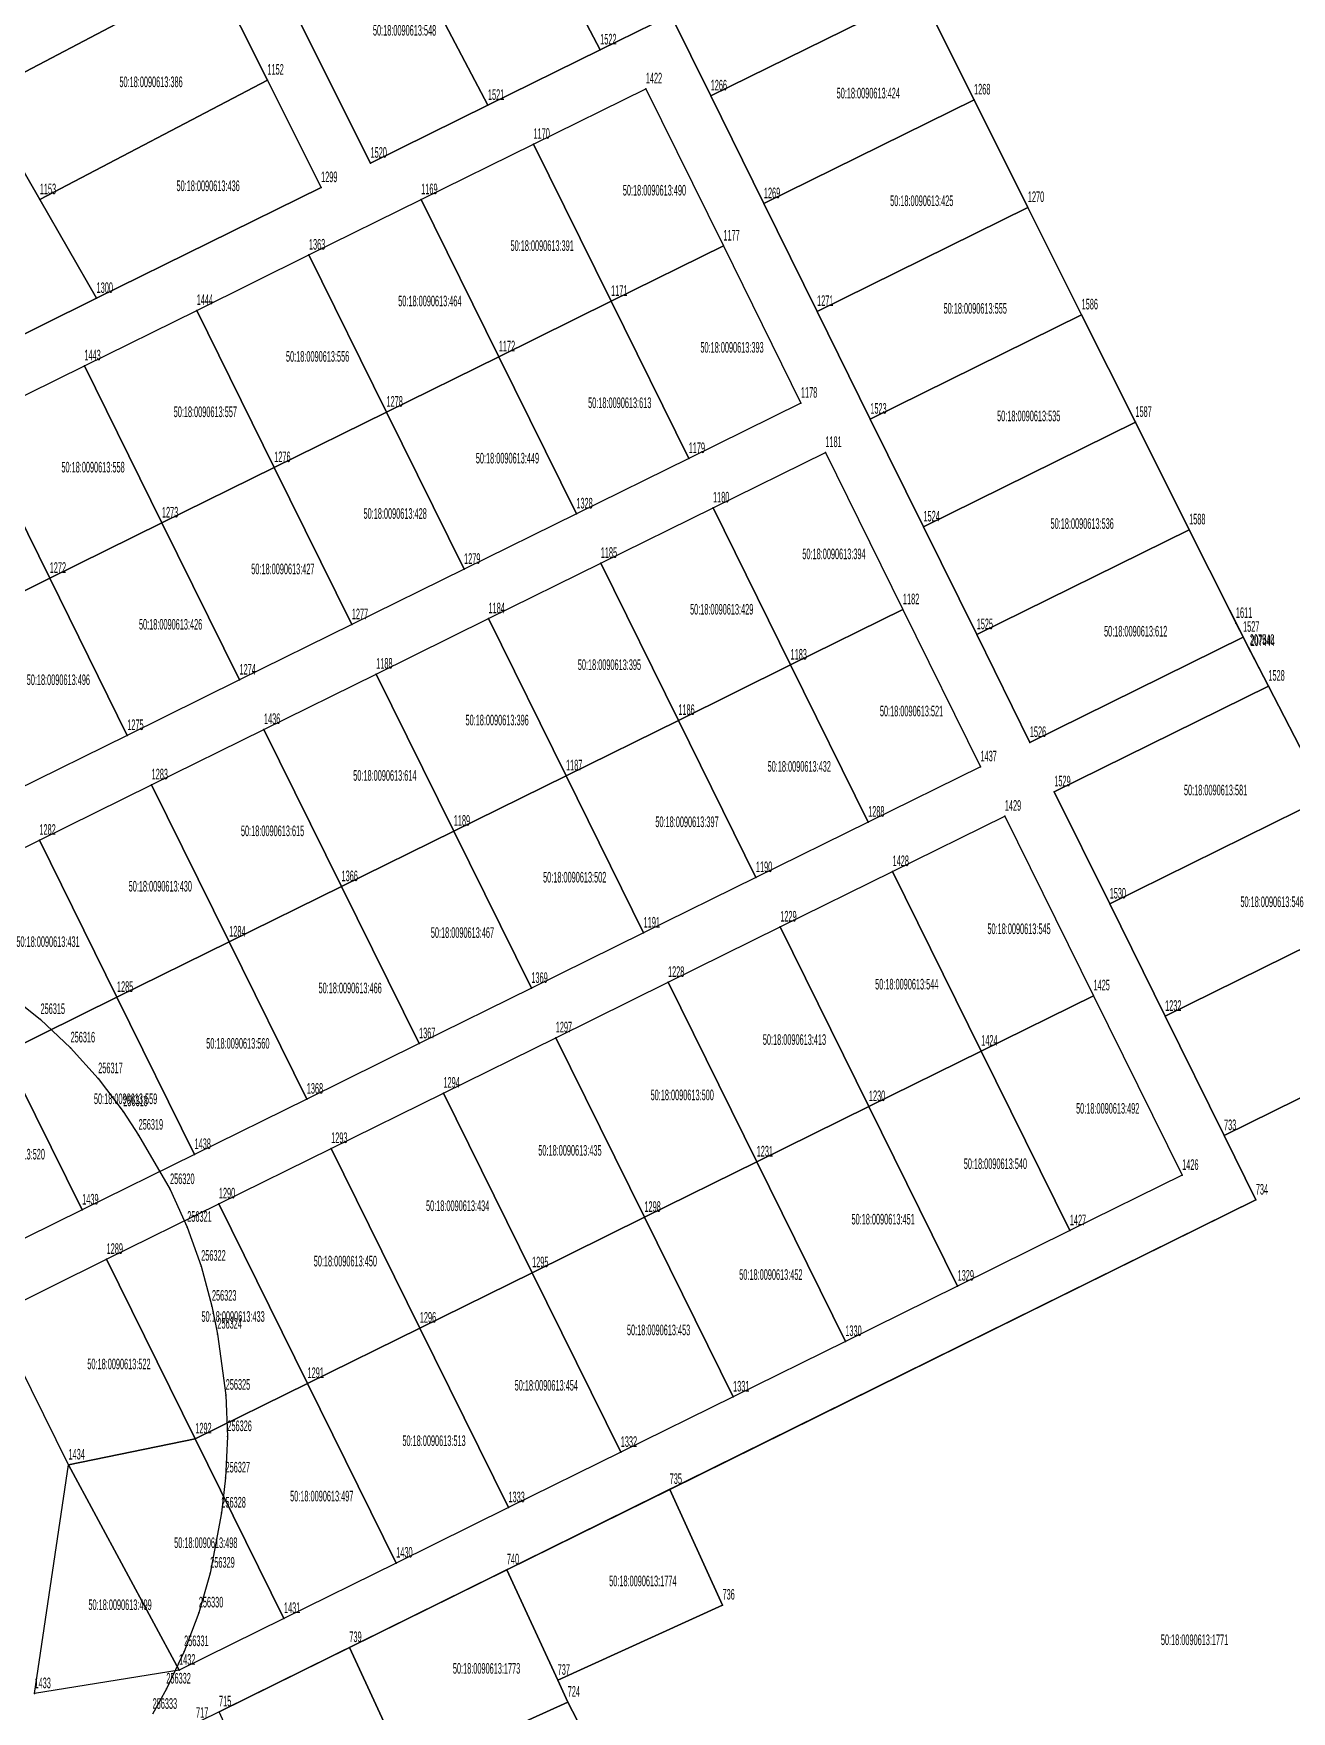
# Model space of a CAD drawing. Extents: x 1277570 to 1279623, y 422293 to 424918.
# Drawn here: x 1278389.7 to 1278640.9, y 422612.7 to 422947.8 of the extents above; entities that cross this region are included whole.
import ezdxf

# ---------------------------------------------------------------- set-up
doc = ezdxf.new("R2010")
doc.units = 0
doc.layers.get('0').update_dxf_attribs({"linetype": 'CONTINUOUS'})

# ---------------------------------------------------------------- blocks, each defined once
blk = doc.blocks.new('REGION1')
at = {"color": 7, "linetype": 'CONTINUOUS'}
for points in [[(1278437.139998, 422961.640001), (1278456.990001, 422921.929998), (1278480.430002, 422933.489999), (1278502.850001, 422944.559999), (1278516.940001, 422951.520001), (1278524.910001, 422935.38), (1278535.530001, 422913.850001), (1278546.150001, 422892.330001), (1278556.780001, 422870.810001), (1278567.390001, 422849.290001), (1278578.020001, 422827.770001), (1278588.630001, 422806.240001), (1278631.210001, 422827.250001), (1278636.260002, 422817.480001), (1278593.510002, 422796.380002), (1278604.570001, 422773.969998), (1278615.640001, 422751.540001), (1278627.399998, 422727.71), (1278633.75, 422714.839999), (1278422.149999, 422610.34)], [(1278377.330001, 422606.44), (1278381.000001, 422631.179999), (1278385.300001, 422660.149998), (1278377.77, 422675.41), (1278366.700001, 422697.829998), (1278355.630001, 422720.250001), (1278344.570002, 422742.669999), (1278333.500002, 422765.090002), (1278322.439999, 422787.51), (1278311.379999, 422809.919998), (1278300.32, 422832.340001), (1278266.300002, 422815.549998), (1278261.829998, 422825.62), (1278290.199998, 422839.62), (1278312.610001, 422850.68), (1278335.030001, 422861.74), (1278357.45, 422872.800001), (1278379.859999, 422883.87), (1278402.289999, 422894.93), (1278447.119998, 422917.06), (1278436.400002, 422938.529998), (1278425.660001, 422960.000001)]]:
    blk.add_lwpolyline(points, dxfattribs=at)
for points in [[(1278355.019998, 422859.33), (1278377.440002, 422870.399999), (1278399.860001, 422881.469999), (1278422.280001, 422892.529999), (1278444.69, 422903.589999), (1278467.109999, 422914.659999), (1278489.529999, 422925.719999), (1278511.949998, 422936.779999), (1278527.439999, 422905.4), (1278542.93, 422874.010001), (1278520.510001, 422862.95), (1278498.090001, 422851.880001), (1278475.670002, 422840.820001), (1278453.250002, 422829.760001), (1278430.829998, 422818.7), (1278408.419999, 422807.630001), (1278385.989999, 422796.560001), (1278363.58, 422785.500001), (1278341.160001, 422774.440001), (1278325.67, 422805.820001), (1278310.189999, 422837.21), (1278332.599998, 422848.27)], [(1278390.870001, 422786.700002), (1278413.279999, 422797.770001), (1278435.709999, 422808.830001), (1278458.119998, 422819.890001), (1278480.549998, 422830.950002), (1278502.960002, 422842.020001), (1278525.370001, 422853.080001), (1278547.800001, 422864.150001), (1278563.290002, 422832.760002), (1278578.779998, 422801.369998), (1278556.349998, 422790.309998), (1278533.939999, 422779.249998), (1278511.52, 422768.179998), (1278489.1, 422757.119998), (1278466.680001, 422746.059998), (1278444.260001, 422734.999998), (1278421.850002, 422723.929998), (1278399.419998, 422712.859999), (1278377.009999, 422701.799999), (1278361.519998, 422733.190002), (1278346.030002, 422764.570002), (1278368.440001, 422775.630002)], [(1278426.709998, 422714.069999), (1278449.130002, 422725.129999), (1278471.550002, 422736.189999), (1278493.970001, 422747.249999), (1278516.390001, 422758.319999), (1278538.799999, 422769.379999), (1278561.229999, 422780.449998), (1278583.639998, 422791.509999), (1278601.34, 422755.639999), (1278619.050002, 422719.769999), (1278596.620002, 422708.709999), (1278574.209998, 422697.649999), (1278551.789999, 422686.579999), (1278529.38, 422675.509999), (1278506.95, 422664.449999), (1278484.530001, 422653.389999), (1278462.120002, 422642.329999), (1278439.700002, 422631.26), (1278418.759999, 422620.930002), (1278389.899998, 422616.249998), (1278396.689999, 422661.93), (1278381.869999, 422691.93), (1278404.289999, 422702.999999)]]:
    blk.add_lwpolyline(points, close=True, dxfattribs=at)
blk = doc.blocks.new('REGION2')
at = {"color": 7, "linetype": 'CONTINUOUS'}
blk.add_lwpolyline([(1278938.8, 422307.060001), (1278303.990001, 422425.849998), (1278316.43, 422445.469998), (1278316.620001, 422433.760001), (1278317.219998, 422427.620001), (1278317.119998, 422412.549998), (1278365.919998, 422434.8), (1278375.94, 422439.370001), (1278744.769998, 422607.530002), (1278671.429998, 422749.440002), (1278659.220001, 422773.060001), (1278647.729999, 422795.270001), (1278636.260002, 422817.480001), (1278632.680001, 422824.400001), (1278620.439998, 422848.7), (1278609.710002, 422870.169998), (1278598.97, 422891.640001), (1278588.24, 422913.099999), (1278577.499998, 422934.570002), (1278566.770002, 422956.04)], dxfattribs=at)

msp = doc.modelspace()

# ---------------------------------------------------------------- linework, layer by layer
at = {"color": 7, "linetype": 'CONTINUOUS'}
for points in [[(1278481.600001, 422984.999999), (1278503.729999, 422996.630001), (1278523.129999, 422959.699998), (1278516.940001, 422951.520001), (1278502.850001, 422944.559999)], [(1278459.460001, 422973.370002), (1278481.600001, 422984.999999), (1278502.850001, 422944.559999), (1278480.430002, 422933.489999)], [(1278376.359998, 422961.210001), (1278414.629998, 422981.320002), (1278425.660001, 422960.000001), (1278378.980001, 422935.47), (1278374.140002, 422943.900002)], [(1278523.129999, 422959.699998), (1278544.800002, 422972.239998), (1278555.549999, 422978.459998), (1278566.770002, 422956.04), (1278524.910001, 422935.38), (1278516.940001, 422951.520001)], [(1278437.139998, 422961.640001), (1278459.460001, 422973.370002), (1278480.430002, 422933.489999), (1278456.990001, 422921.929998)], [(1278378.980001, 422935.47), (1278425.660001, 422960.000001), (1278436.400002, 422938.529998), (1278390.95, 422914.649999)], [(1278524.910001, 422935.38), (1278566.770002, 422956.04), (1278577.499998, 422934.570002), (1278535.530001, 422913.850001)], [(1278355.939998, 422932.36), (1278374.140002, 422943.900002), (1278378.980001, 422935.47), (1278390.95, 422914.649999), (1278402.289999, 422894.93), (1278379.859999, 422883.87)], [(1278390.95, 422914.649999), (1278436.400002, 422938.529998), (1278447.119998, 422917.06), (1278402.289999, 422894.93)], [(1278489.529999, 422925.719999), (1278511.949998, 422936.779999), (1278527.439999, 422905.4), (1278505.02, 422894.339999)], [(1278535.530001, 422913.850001), (1278577.499998, 422934.570002), (1278588.24, 422913.099999), (1278546.150001, 422892.330001)], [(1278467.109999, 422914.659999), (1278489.529999, 422925.719999), (1278505.02, 422894.339999), (1278482.6, 422883.27)], [(1278444.69, 422903.589999), (1278467.109999, 422914.659999), (1278482.6, 422883.27), (1278460.180001, 422872.21)], [(1278546.150001, 422892.330001), (1278588.24, 422913.099999), (1278598.97, 422891.640001), (1278556.780001, 422870.810001)], [(1278505.02, 422894.339999), (1278527.439999, 422905.4), (1278542.93, 422874.010001), (1278520.510001, 422862.95)], [(1278422.280001, 422892.529999), (1278444.69, 422903.589999), (1278460.180001, 422872.21), (1278437.760001, 422861.14)], [(1278399.860001, 422881.469999), (1278422.280001, 422892.529999), (1278437.760001, 422861.14), (1278415.340002, 422850.08)], [(1278482.6, 422883.27), (1278505.02, 422894.339999), (1278520.510001, 422862.95), (1278498.090001, 422851.880001)], [(1278556.780001, 422870.810001), (1278598.97, 422891.640001), (1278609.710002, 422870.169998), (1278567.390001, 422849.290001)], [(1278377.440002, 422870.399999), (1278399.860001, 422881.469999), (1278415.340002, 422850.08), (1278392.929998, 422839.02)], [(1278460.180001, 422872.21), (1278482.6, 422883.27), (1278498.090001, 422851.880001), (1278475.670002, 422840.820001)], [(1278437.760001, 422861.14), (1278460.180001, 422872.21), (1278475.670002, 422840.820001), (1278453.250002, 422829.760001)], [(1278355.019998, 422859.33), (1278377.440002, 422870.399999), (1278392.929998, 422839.02), (1278370.509999, 422827.95)], [(1278567.390001, 422849.290001), (1278609.710002, 422870.169998), (1278620.439998, 422848.7), (1278578.020001, 422827.770001)], [(1278525.370001, 422853.080001), (1278547.800001, 422864.150001), (1278563.290002, 422832.760002), (1278540.860002, 422821.700002)], [(1278415.340002, 422850.08), (1278437.760001, 422861.14), (1278453.250002, 422829.760001), (1278430.829998, 422818.7)], [(1278502.960002, 422842.020001), (1278525.370001, 422853.080001), (1278540.860002, 422821.700002), (1278518.449998, 422810.640002)], [(1278392.929998, 422839.02), (1278415.340002, 422850.08), (1278430.829998, 422818.7), (1278408.419999, 422807.630001)], [(1278578.020001, 422827.770001), (1278620.439998, 422848.7), (1278629.779998, 422830.02), (1278631.210001, 422827.250001), (1278588.630001, 422806.240001)], [(1278480.549998, 422830.950002), (1278502.960002, 422842.020001), (1278518.449998, 422810.640002), (1278496.019998, 422799.570002)], [(1278370.509999, 422827.95), (1278392.929998, 422839.02), (1278408.419999, 422807.630001), (1278385.989999, 422796.560001)], [(1278540.860002, 422821.700002), (1278563.290002, 422832.760002), (1278578.779998, 422801.369998), (1278556.349998, 422790.309998)], [(1278458.119998, 422819.890001), (1278480.549998, 422830.950002), (1278496.019998, 422799.570002), (1278473.609999, 422788.510002)], [(1278518.449998, 422810.640002), (1278540.860002, 422821.700002), (1278556.349998, 422790.309998), (1278533.939999, 422779.249998)], [(1278435.709999, 422808.830001), (1278458.119998, 422819.890001), (1278473.609999, 422788.510002), (1278451.2, 422777.440002)], [(1278593.510002, 422796.380002), (1278636.260002, 422817.480001), (1278647.739999, 422795.270001), (1278604.570001, 422773.969998)], [(1278413.279999, 422797.770001), (1278435.709999, 422808.830001), (1278451.2, 422777.440002), (1278428.77, 422766.380002)], [(1278496.019998, 422799.570002), (1278518.449998, 422810.640002), (1278533.939999, 422779.249998), (1278511.52, 422768.179998)], [(1278390.870001, 422786.700002), (1278413.279999, 422797.770001), (1278428.77, 422766.380002), (1278406.360001, 422755.320002)], [(1278473.609999, 422788.510002), (1278496.019998, 422799.570002), (1278511.52, 422768.179998), (1278489.1, 422757.119998)], [(1278604.570001, 422773.969998), (1278647.739999, 422795.270001), (1278659.220001, 422773.060001), (1278615.640001, 422751.540001)], [(1278561.229999, 422780.449998), (1278583.639998, 422791.509999), (1278601.34, 422755.639999), (1278578.930001, 422744.579999)], [(1278451.2, 422777.440002), (1278473.609999, 422788.510002), (1278489.1, 422757.119998), (1278466.680001, 422746.059998)], [(1278368.440001, 422775.630002), (1278390.870001, 422786.700002), (1278406.360001, 422755.320002), (1278383.930001, 422744.249998)], [(1278428.77, 422766.380002), (1278451.2, 422777.440002), (1278466.680001, 422746.059998), (1278444.260001, 422734.999998)], [(1278538.799999, 422769.379999), (1278561.229999, 422780.449998), (1278578.930001, 422744.579999), (1278556.500001, 422733.509999)], [(1278615.640001, 422751.540001), (1278659.220001, 422773.060001), (1278671.429998, 422749.440002), (1278627.399998, 422727.71)], [(1278516.390001, 422758.319999), (1278538.799999, 422769.379999), (1278556.500001, 422733.509999), (1278534.090002, 422722.449999)], [(1278406.360001, 422755.320002), (1278428.77, 422766.380002), (1278444.260001, 422734.999998), (1278421.850002, 422723.929998)], [(1278493.970001, 422747.249999), (1278516.390001, 422758.319999), (1278534.090002, 422722.449999), (1278511.679998, 422711.389999)], [(1278383.930001, 422744.249998), (1278406.360001, 422755.320002), (1278421.850002, 422723.929998), (1278399.419998, 422712.859999)], [(1278578.930001, 422744.579999), (1278601.34, 422755.639999), (1278619.050002, 422719.769999), (1278596.620002, 422708.709999)], [(1278471.550002, 422736.189999), (1278493.970001, 422747.249999), (1278511.679998, 422711.389999), (1278489.249998, 422700.319999)], [(1278536.280002, 422512.470002), (1278523.550002, 422540.130002), (1278518.86, 422548.97), (1278506.620002, 422575.820002), (1278513.300002, 422578.87), (1278500.99, 422605.709998), (1278496.370002, 422614.560001), (1278494.360002, 422618.919998), (1278527.27, 422633.939999), (1278516.719999, 422657.039998), (1278633.75, 422714.839999), (1278627.399998, 422727.71), (1278671.429998, 422749.440002), (1278744.769998, 422607.530002)], [(1278361.519998, 422733.190002), (1278383.930001, 422744.249998), (1278399.419998, 422712.859999), (1278377.009999, 422701.799999)], [(1278556.500001, 422733.509999), (1278578.930001, 422744.579999), (1278596.620002, 422708.709999), (1278574.209998, 422697.649999)], [(1278449.130002, 422725.129999), (1278471.550002, 422736.189999), (1278489.249998, 422700.319999), (1278466.829999, 422689.259999)], [(1278534.090002, 422722.449999), (1278556.500001, 422733.509999), (1278574.209998, 422697.649999), (1278551.789999, 422686.579999)], [(1278426.709998, 422714.069999), (1278449.130002, 422725.129999), (1278466.829999, 422689.259999), (1278444.41, 422678.199999)], [(1278511.679998, 422711.389999), (1278534.090002, 422722.449999), (1278551.789999, 422686.579999), (1278529.38, 422675.509999)], [(1278404.289999, 422702.999999), (1278426.709998, 422714.069999), (1278444.41, 422678.199999), (1278422.000001, 422667.129999)], [(1278489.249998, 422700.319999), (1278511.679998, 422711.389999), (1278529.38, 422675.509999), (1278506.95, 422664.449999)], [(1278381.869999, 422691.93), (1278404.289999, 422702.999999), (1278422.000001, 422667.129999), (1278396.689999, 422661.93)], [(1278466.829999, 422689.259999), (1278489.249998, 422700.319999), (1278506.95, 422664.449999), (1278484.530001, 422653.389999)], [(1278444.41, 422678.199999), (1278466.829999, 422689.259999), (1278484.530001, 422653.389999), (1278462.120002, 422642.329999)], [(1278422.000001, 422667.129999), (1278444.41, 422678.199999), (1278462.120002, 422642.329999), (1278439.700002, 422631.26)], [(1278396.689999, 422661.93), (1278422.000001, 422667.129999), (1278439.700002, 422631.26), (1278418.759999, 422620.930002)], [(1278396.689999, 422661.93), (1278418.759999, 422620.930002), (1278389.899998, 422616.249998)], [(1278484.209998, 422640.990001), (1278516.719999, 422657.039998), (1278527.27, 422633.939999), (1278494.360002, 422618.919998)], [(1278484.209998, 422640.990001), (1278494.360002, 422618.919998), (1278496.370002, 422614.560001), (1278464.490001, 422600.06), (1278452.760001, 422625.46)], [(1278452.760001, 422625.46), (1278464.490001, 422600.06), (1278437.969998, 422587.969999), (1278426.74, 422612.609999)], [(1278381.920002, 422562.420002), (1278413.179999, 422576.669998), (1278437.969998, 422587.969999), (1278464.490001, 422600.06), (1278496.370002, 422614.560001), (1278500.99, 422605.709998), (1278470.250001, 422591.699998), (1278445.589999, 422580.459999), (1278420.930002, 422569.209999), (1278396.26, 422557.97), (1278380.170001, 422550.629999)]]:
    msp.add_lwpolyline(points, close=True, dxfattribs=at)
for points in [[(1278566.770002, 422956.04), (1278577.499998, 422934.570002), (1278588.24, 422913.099999), (1278598.97, 422891.640001), (1278609.710002, 422870.169998), (1278620.439998, 422848.7), (1278632.56, 422824.640002), (1278636.260002, 422817.480001), (1278647.739999, 422795.270001), (1278659.220001, 422773.060001), (1278671.429998, 422749.440002), (1278744.769998, 422607.530002)], [(1278384.64, 422756.069999), (1278391.099998, 422750.910002), (1278397.100001, 422745.230001), (1278402.620002, 422739.080002), (1278407.62, 422732.500002), (1278410.680002, 422727.809999), (1278416.96, 422716.939998), (1278420.389998, 422709.409998), (1278423.18, 422701.639998), (1278425.320002, 422693.65), (1278426.410001, 422688.059998), (1278428.070002, 422675.859999), (1278428.4, 422667.600002), (1278428.040001, 422659.34), (1278427.2, 422652.33), (1278424.979999, 422640.32), (1278422.699999, 422632.38), (1278419.769999, 422624.650002), (1278416.22, 422617.179999), (1278413.48, 422612.130001)]]:
    msp.add_lwpolyline(points, dxfattribs=at)
at = {"color": 7}
for p in [(1278502.850001, 422944.559999), (1278436.400002, 422938.529998), (1278511.949998, 422936.779999), (1278524.910001, 422935.38), (1278480.430002, 422933.489999), (1278577.499998, 422934.570002), (1278489.529999, 422925.719999), (1278456.990001, 422921.929998), (1278447.119998, 422917.06), (1278390.95, 422914.649999), (1278467.109999, 422914.659999), (1278535.530001, 422913.850001), (1278588.24, 422913.099999), (1278527.439999, 422905.4), (1278444.69, 422903.589999), (1278402.289999, 422894.93), (1278422.280001, 422892.529999), (1278505.02, 422894.339999), (1278546.150001, 422892.330001), (1278598.97, 422891.640001), (1278399.860001, 422881.469999), (1278482.6, 422883.27), (1278460.180001, 422872.21), (1278542.93, 422874.010001), (1278556.780001, 422870.810001), (1278609.710002, 422870.169998), (1278520.510001, 422862.95), (1278547.800001, 422864.150001), (1278437.760001, 422861.14), (1278498.090001, 422851.880001), (1278525.370001, 422853.080001), (1278415.340002, 422850.08), (1278567.390001, 422849.290001), (1278620.439998, 422848.7), (1278502.960002, 422842.020001), (1278392.929998, 422839.02), (1278475.670002, 422840.820001), (1278563.290002, 422832.760002), (1278453.250002, 422829.760001), (1278480.549998, 422830.950002), (1278578.020001, 422827.770001), (1278629.779998, 422830.02), (1278631.210001, 422827.250001), (1278632.56, 422824.640002), (1278632.680001, 422824.400001), (1278540.860002, 422821.700002), (1278430.829998, 422818.7), (1278458.119998, 422819.890001), (1278636.260002, 422817.480001), (1278408.419999, 422807.630001), (1278435.709999, 422808.830001), (1278518.449998, 422810.640002), (1278588.630001, 422806.240001), (1278578.779998, 422801.369998), (1278413.279999, 422797.770001), (1278496.019998, 422799.570002), (1278593.510002, 422796.380002), (1278583.639998, 422791.509999), (1278473.609999, 422788.510002), (1278556.349998, 422790.309998), (1278390.870001, 422786.700002), (1278451.2, 422777.440002), (1278533.939999, 422779.249998), (1278561.229999, 422780.449998), (1278604.570001, 422773.969998), (1278511.52, 422768.179998), (1278538.799999, 422769.379999), (1278428.77, 422766.380002), (1278516.390001, 422758.319999), (1278406.360001, 422755.320002), (1278489.1, 422757.119998), (1278601.34, 422755.639999), (1278391.099998, 422750.910002), (1278615.640001, 422751.540001), (1278493.970001, 422747.249999), (1278397.100001, 422745.230001), (1278466.680001, 422746.059998), (1278578.930001, 422744.579999), (1278402.620002, 422739.080002), (1278444.260001, 422734.999998), (1278471.550002, 422736.189999), (1278407.62, 422732.500002), (1278556.500001, 422733.509999), (1278410.680002, 422727.809999), (1278627.399998, 422727.71), (1278421.850002, 422723.929998), (1278449.130002, 422725.129999), (1278534.090002, 422722.449999), (1278619.050002, 422719.769999), (1278416.96, 422716.939998), (1278426.709998, 422714.069999), (1278633.75, 422714.839999), (1278399.419998, 422712.859999), (1278511.679998, 422711.389999), (1278420.389998, 422709.409998), (1278596.620002, 422708.709999), (1278404.289999, 422702.999999), (1278423.18, 422701.639998), (1278489.249998, 422700.319999), (1278574.209998, 422697.649999), (1278425.320002, 422693.65), (1278426.410001, 422688.059998), (1278466.829999, 422689.259999), (1278551.789999, 422686.579999), (1278444.41, 422678.199999), (1278428.070002, 422675.859999), (1278529.38, 422675.509999), (1278422.000001, 422667.129999), (1278428.4, 422667.600002), (1278506.95, 422664.449999), (1278396.689999, 422661.93), (1278428.040001, 422659.34), (1278516.719999, 422657.039998), (1278484.530001, 422653.389999), (1278427.2, 422652.33), (1278424.979999, 422640.32), (1278462.120002, 422642.329999), (1278484.209998, 422640.990001), (1278527.27, 422633.939999), (1278422.699999, 422632.38), (1278439.700002, 422631.26), (1278419.769999, 422624.650002), (1278452.760001, 422625.46), (1278418.759999, 422620.930002), (1278416.22, 422617.179999), (1278494.360002, 422618.919998), (1278389.899998, 422616.249998), (1278496.370002, 422614.560001)]:
    msp.add_point(p, dxfattribs=at)

# ---------------------------------------------------------------- block references
for name in ['REGION1', 'REGION2']:
    msp.add_blockref(name, (0, 0), dxfattribs=at)

# ---------------------------------------------------------------- texts
at = {"color": 7, "width": 0.5}
for s, height, p in [('50:18:0090613:548', 2.122557, (1278457.468998, 422947.405544)), ('1522', 2.122561, (1278502.850001, 422945.632441)), ('1152', 2.122557, (1278436.400002, 422939.602443)), ('50:18:0090613:386', 2.122557, (1278406.847726, 422937.112324)), ('1422', 2.122561, (1278511.949998, 422937.852441)), ('1266', 2.122557, (1278524.910001, 422936.45244)), ('1521', 2.122561, (1278480.430002, 422934.562441)), ('50:18:0090613:424', 2.122557, (1278550.054139, 422934.857275)), ('1268', 2.122557, (1278577.499998, 422935.642442)), ('1170', 2.122561, (1278489.529999, 422926.792441)), ('1520', 2.122561, (1278456.990001, 422923.00244)), ('50:18:0090613:436', 2.122557, (1278418.245852, 422916.346319)), ('1299', 2.122557, (1278447.119998, 422918.13244)), ('1153', 2.122561, (1278390.95, 422915.722441)), ('1169', 2.122561, (1278467.109999, 422915.73244)), ('50:18:0090613:490', 2.122561, (1278507.360002, 422915.462441)), ('1269', 2.122557, (1278535.530001, 422914.922441)), ('50:18:0090613:425', 2.122557, (1278560.73367, 422913.360579)), ('1270', 2.122561, (1278588.24, 422914.172441)), ('1177', 2.122561, (1278527.439999, 422906.472441)), ('1363', 2.122561, (1278444.69, 422904.662441)), ('50:18:0090613:391', 2.122557, (1278484.939748, 422904.399243)), ('1300', 2.122557, (1278402.289999, 422896.002441)), ('1444', 2.122561, (1278422.280001, 422893.602441)), ('50:18:0090613:464', 2.122557, (1278462.520249, 422893.335641)), ('1171', 2.122561, (1278505.02, 422895.412441)), ('1271', 2.122557, (1278546.150001, 422893.402441)), ('1586', 2.122557, (1278598.97, 422892.712441)), ('50:18:0090613:555', 2.122561, (1278571.410807, 422891.867321)), ('1443', 2.122561, (1278399.860001, 422882.542441)), ('1172', 2.122557, (1278482.6, 422884.34244)), ('50:18:0090613:393', 2.122557, (1278522.849998, 422884.077443)), ('50:18:0090613:556', 2.122561, (1278440.102951, 422882.26842)), ('1278', 2.122561, (1278460.180001, 422873.282441)), ('50:18:0090613:613', 2.122557, (1278500.429999, 422873.012441)), ('1178', 2.122557, (1278542.93, 422875.082441)), ('50:18:0090613:557', 2.122557, (1278417.684998, 422871.207442)), ('1523', 2.122557, (1278556.780001, 422871.882441)), ('50:18:0090613:535', 2.122561, (1278582.091979, 422870.375589)), ('1587', 2.122557, (1278609.710002, 422871.242443)), ('1179', 2.122557, (1278520.510001, 422864.022441)), ('1181', 2.122557, (1278547.800001, 422865.222441)), ('50:18:0090613:558', 2.122557, (1278395.267049, 422860.146462)), ('1276', 2.122557, (1278437.760001, 422862.21244)), ('50:18:0090613:449', 2.122557, (1278478.01, 422861.947443)), ('1328', 2.122557, (1278498.090001, 422852.952441)), ('1180', 2.122557, (1278525.370001, 422854.152442)), ('1273', 2.122557, (1278415.340002, 422851.15244)), ('50:18:0090613:428', 2.122557, (1278455.59025, 422850.885642)), ('1524', 2.122557, (1278567.390001, 422850.362441)), ('1588', 2.122557, (1278620.439998, 422849.77244)), ('50:18:0090613:536', 2.122557, (1278592.767017, 422848.880659)), ('1185', 2.122557, (1278502.960002, 422843.092442)), ('50:18:0090613:394', 2.122561, (1278543.205252, 422842.82564)), ('1272', 2.122557, (1278392.929998, 422840.09244)), ('50:18:0090613:427', 2.122557, (1278433.170001, 422839.822441)), ('1279', 2.122557, (1278475.670002, 422841.892441)), ('1182', 2.122557, (1278563.290002, 422833.832442)), ('1277', 2.122557, (1278453.250002, 422830.832441)), ('1184', 2.122557, (1278480.549998, 422832.022442)), ('50:18:0090613:429', 2.122557, (1278520.784998, 422831.762442)), ('1611', 2.122557, (1278629.779998, 422831.092441)), ('50:18:0090613:426', 2.122561, (1278410.754749, 422828.759241)), ('1525', 2.122557, (1278578.020001, 422828.842441)), ('50:18:0090613:612', 2.122557, (1278603.444884, 422827.382714)), ('1527', 2.122557, (1278631.210001, 422828.322441)), ('207540', 2.122557, (1278632.56, 422825.712442)), ('1183', 2.122557, (1278540.860002, 422822.772442)), ('207444', 2.122557, (1278632.680001, 422825.472441)), ('1274', 2.122557, (1278430.829998, 422819.772441)), ('1188', 2.122557, (1278458.119998, 422820.962442)), ('50:18:0090613:395', 2.122557, (1278498.371397, 422820.695799)), ('50:18:0090613:496', 2.122557, (1278388.338201, 422817.691621)), ('1528', 2.122557, (1278636.260002, 422818.552441)), ('1436', 2.122557, (1278435.709999, 422809.902442)), ('50:18:0090613:396', 2.122561, (1278475.948602, 422809.634084)), ('1186', 2.122557, (1278518.449998, 422811.712442)), ('50:18:0090613:521', 2.122557, (1278558.694999, 422811.43744)), ('1275', 2.122557, (1278408.419999, 422808.702441)), ('1526', 2.122557, (1278588.630001, 422807.312442)), ('1437', 2.122557, (1278578.779998, 422802.442443)), ('1283', 2.122557, (1278413.279999, 422798.842442)), ('1187', 2.122557, (1278496.019998, 422800.642442)), ('50:18:0090613:432', 2.122557, (1278536.274999, 422800.37744)), ('50:18:0090613:614', 2.122557, (1278453.53475, 422798.569241)), ('1529', 2.122557, (1278593.510002, 422797.452442)), ('50:18:0090613:581', 2.122557, (1278619.405051, 422795.659852)), ('1429', 2.122561, (1278583.639998, 422792.58244)), ('1189', 2.122557, (1278473.609999, 422789.582442)), ('50:18:0090613:397', 2.122557, (1278513.856801, 422789.313263)), ('1288', 2.122557, (1278556.349998, 422791.382443)), ('1282', 2.122557, (1278390.870001, 422787.772442)), ('50:18:0090613:615', 2.122561, (1278431.115001, 422787.507441)), ('1190', 2.122557, (1278533.939999, 422780.322443)), ('1428', 2.122561, (1278561.229999, 422781.52244)), ('50:18:0090613:430', 2.122561, (1278408.695251, 422776.44564)), ('1366', 2.122557, (1278451.2, 422778.512443)), ('50:18:0090613:502', 2.122557, (1278491.438202, 422778.24662)), ('1530', 2.122561, (1278604.570001, 422775.04244)), ('50:18:0090613:546', 2.122557, (1278630.67425, 422773.343427)), ('1191', 2.122557, (1278511.52, 422769.252443)), ('1229', 2.122561, (1278538.799999, 422770.45244)), ('50:18:0090613:431', 2.122557, (1278386.275002, 422765.37744)), ('1284', 2.122557, (1278428.77, 422767.452443)), ('50:18:0090613:467', 2.122557, (1278469.02345, 422767.184819)), ('50:18:0090613:545', 2.122557, (1278580.159998, 422767.947441)), ('1228', 2.122561, (1278516.390001, 422759.39244)), ('1285', 2.122557, (1278406.360001, 422756.392442)), ('50:18:0090613:466', 2.122557, (1278446.6018, 422756.123263)), ('1369', 2.122557, (1278489.1, 422758.192443)), ('50:18:0090613:544', 2.122561, (1278557.739999, 422756.88244)), ('1425', 2.122561, (1278601.34, 422756.71244)), ('256315', 2.122557, (1278391.099998, 422751.982442)), ('1232', 2.122557, (1278615.640001, 422752.612441)), ('256316', 2.122557, (1278397.100001, 422746.302441)), ('1367', 2.122557, (1278466.680001, 422747.132443)), ('1297', 2.122561, (1278493.970001, 422748.322441)), ('50:18:0090613:413', 2.122557, (1278535.319999, 422745.817442)), ('1424', 2.122561, (1278578.930001, 422745.65244)), ('50:18:0090613:560', 2.122557, (1278424.184752, 422745.059242)), ('256317', 2.122557, (1278402.620002, 422740.152442)), ('1368', 2.122557, (1278444.260001, 422736.072443)), ('1294', 2.122561, (1278471.550002, 422737.26244)), ('50:18:0090613:559', 2.122557, (1278401.764998, 422733.992443)), ('256318', 2.122557, (1278407.62, 422733.572443)), ('50:18:0090613:500', 2.122561, (1278512.906922, 422734.756646)), ('1230', 2.122561, (1278556.500001, 422734.582441)), ('50:18:0090613:492', 2.122561, (1278597.861471, 422732.0755)), ('256319', 2.122561, (1278410.680002, 422728.88244)), ('733', 2.122561, (1278627.399998, 422728.782441)), ('1438', 2.122561, (1278421.850002, 422725.00244)), ('1293', 2.122561, (1278449.130002, 422726.20244)), ('50:18:0090613:520', 2.122557, (1278379.344999, 422722.927441)), ('50:18:0090613:435', 2.122561, (1278490.488077, 422723.688235)), ('1231', 2.122561, (1278534.090002, 422723.52244)), ('50:18:0090613:540', 2.122557, (1278575.438685, 422721.017616)), ('1426', 2.122561, (1278619.050002, 422720.84244)), ('256320', 2.122557, (1278416.96, 422718.012443)), ('1290', 2.122561, (1278426.709998, 422715.14244)), ('734', 2.122561, (1278633.75, 422715.912441)), ('1439', 2.122561, (1278399.419998, 422713.93244)), ('50:18:0090613:434', 2.122557, (1278468.064999, 422712.627442)), ('1298', 2.122561, (1278511.679998, 422712.46244)), ('256321', 2.122561, (1278420.389998, 422710.48244)), ('50:18:0090613:451', 2.122561, (1278553.02308, 422709.948235)), ('1427', 2.122561, (1278596.620002, 422709.78244)), ('1289', 2.122561, (1278404.289999, 422704.072441)), ('256322', 2.122557, (1278423.18, 422702.712443)), ('50:18:0090613:450', 2.122557, (1278445.645, 422701.567442)), ('1295', 2.122561, (1278489.249998, 422701.392441)), ('50:18:0090613:452', 2.122561, (1278530.609842, 422698.884204)), ('1329', 2.122561, (1278574.209998, 422698.72244)), ('256323', 2.122557, (1278425.320002, 422694.72244)), ('50:18:0090613:433', 2.122557, (1278423.226763, 422690.503411)), ('256324', 2.122561, (1278426.410001, 422689.13244)), ('1296', 2.122561, (1278466.829999, 422690.332441)), ('50:18:0090613:453', 2.122557, (1278508.190158, 422687.820676)), ('1330', 2.122561, (1278551.789999, 422687.652441)), ('50:18:0090613:522', 2.122557, (1278400.441366, 422681.021589)), ('1291', 2.122561, (1278444.41, 422679.27244)), ('256325', 2.122561, (1278428.070002, 422676.932441)), ('50:18:0090613:454', 2.122557, (1278485.765001, 422676.757442)), ('1331', 2.122561, (1278529.38, 422676.582441)), ('1292', 2.122561, (1278422.000001, 422668.202441)), ('256326', 2.122557, (1278428.4, 422668.672442)), ('50:18:0090613:513', 2.122557, (1278463.346764, 422665.698413)), ('1332', 2.122561, (1278506.95, 422665.522441)), ('1434', 2.122557, (1278396.689999, 422663.00244)), ('256327', 2.122557, (1278428.040001, 422660.41244)), ('735', 2.122557, (1278516.719999, 422658.112443)), ('50:18:0090613:497', 2.122561, (1278440.933234, 422654.63147)), ('256328', 2.122557, (1278427.2, 422653.402441)), ('1333', 2.122561, (1278484.530001, 422654.462441)), ('50:18:0090613:498', 2.122561, (1278417.775917, 422645.322793)), ('256329', 2.122557, (1278424.979999, 422641.392441)), ('1430', 2.122561, (1278462.120002, 422643.402441)), ('740', 2.122557, (1278484.209998, 422642.062442)), ('50:18:0090613:1774', 2.122557, (1278504.634365, 422637.685773)), ('736', 2.122561, (1278527.27, 422635.012441)), ('50:18:0090613:499', 2.122561, (1278400.658331, 422632.939108)), ('256330', 2.122561, (1278422.699999, 422633.452441)), ('1431', 2.122561, (1278439.700002, 422632.332441)), ('256331', 2.122557, (1278419.769999, 422625.722442)), ('739', 2.122557, (1278452.760001, 422626.53244)), ('50:18:0090613:1771', 2.122557, (1278614.79561, 422625.935853)), ('1432', 2.122557, (1278418.759999, 422622.002442)), ('256332', 2.122561, (1278416.22, 422618.252441)), ('50:18:0090613:1773', 2.122557, (1278473.43354, 422620.221097)), ('737', 2.122561, (1278494.360002, 422619.99244)), ('1433', 2.122557, (1278389.899998, 422617.322443)), ('724', 2.122557, (1278496.370002, 422615.632441)), ('256333', 2.122557, (1278413.48, 422613.202441)), ('717', 2.122557, (1278422.149999, 422611.41244)), ('715', 2.122561, (1278426.74, 422613.68244))]:
    msp.add_text(s, height=height, dxfattribs=at).set_placement(p)

doc.saveas('drawing.dxf')
